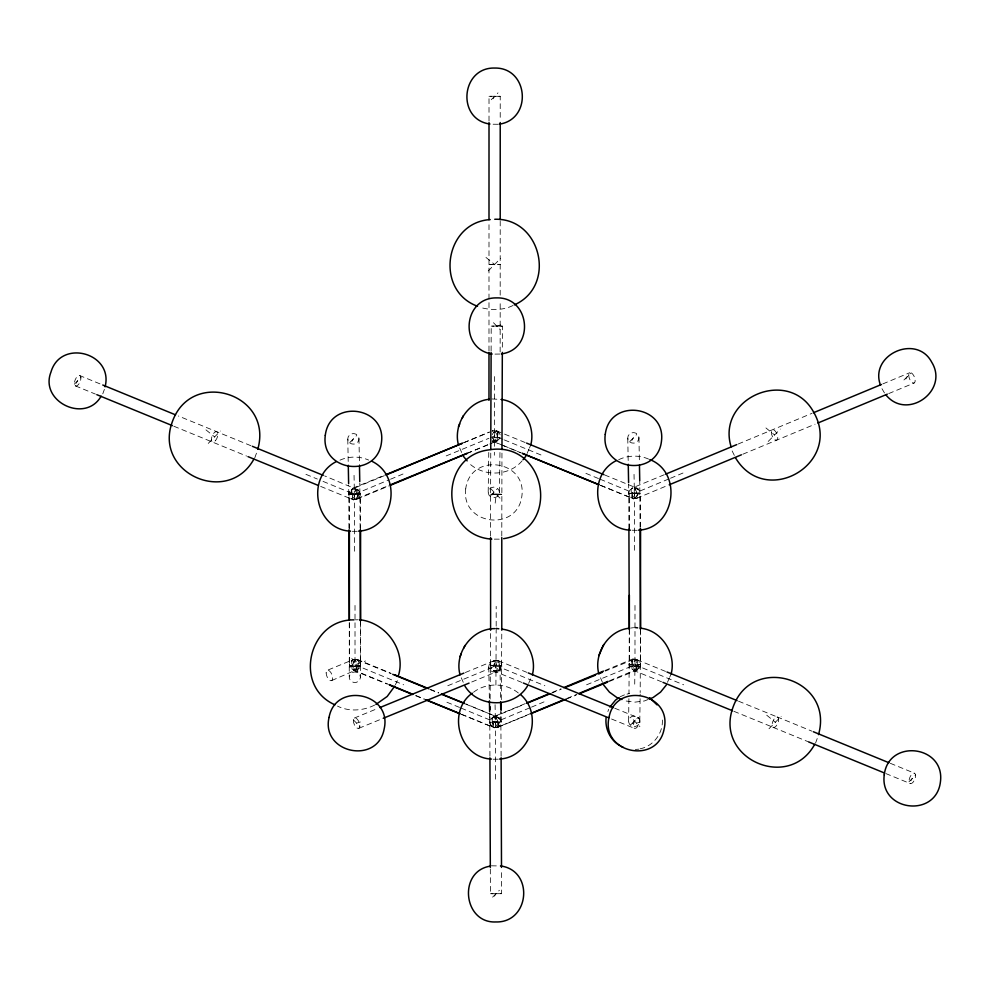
<?xml version="1.0" encoding="UTF-8"?>
<svg xmlns="http://www.w3.org/2000/svg" width="990" height="990" viewBox="0 0 990 990"><rect width="100%" height="100%" fill="white"/><g stroke="black" fill="none" stroke-linecap="round" stroke-linejoin="round"><path stroke-width="0.74" stroke-dasharray="4.95 3.71" d="M349.383 623.032L349.235 676.925M349.396 528.858L349.594 493.329L360.62 493.342L360.595 528.66M360.533 622.326L360.422 677.606A5.606 5.297 0.8 0 1 351.735 681.665A5.606 5.297 0.8 0 1 352.341 672.519A5.606 5.297 0.8 0 1 360.422 677.606M488.986 350.918L488.998 221.253M489.011 120.978L489.011 96.302L493.131 96.265L500.222 96.302L500.222 120.978M490.137 699.126L490.595 631.769M490.607 535.986L490.607 494.282L493.738 494.245M495.916 685.08L496.188 627.697M496.188 626.175L496.188 606.387M500.148 351.982L500.185 301.306M500.185 295.169L500.21 221.253M501.311 699.683L501.782 631.769M501.782 535.998L501.955 451.106M629.355 629.219L628.984 693.52M629.38 528.858L629.38 493.342L633.996 493.292M640.505 629.999L640.184 692.53M640.567 527.125L640.592 493.342L631.917 493.428M354.049 475.349L354.445 496.114M497.723 494.357L490.595 494.257L490.755 451.069M491.114 350.807L491.213 326.118L496.733 326.069L502.413 326.156L502.326 350.844M634.033 474.383L634.417 495.149M360.113 528.289L359.803 483.182M501.101 756.199L500.792 711.08M640.085 527.311L639.738 480.657M494.456 446.329L494.629 434.103M634.714 684.14L635.011 662.991M488.206 492.055L488.763 452.442M489.803 721.883L489.939 712.788M494.369 452.269L494.332 455.252M499.406 492.748A5.606 5.297 0.8 0 0 491.312 487.662A5.606 5.297 0.8 0 0 490.706 496.807A5.606 5.297 0.8 0 0 499.406 492.748L499.975 451.391M500.989 722.576A5.606 5.297 0.8 0 0 492.909 717.49A5.606 5.297 0.8 0 0 492.29 726.635A5.606 5.297 0.8 0 0 500.989 722.576L501.138 711.884M628.601 720.943L628.959 695.042M639.788 721.636A5.606 5.297 0.8 0 0 631.694 716.55A5.606 5.297 0.8 0 0 631.088 725.695A5.606 5.297 0.8 0 0 639.788 721.636L640.171 694.064M358.095 490.322L356.883 489.468L358.095 490.322A5.606 5.297 -1.1 0 1 360.001 493.961M447.789 685.748L496.188 665.763L496.225 663.931M500.989 721.871A5.606 5.297 -1.1 0 0 499.084 718.233L495.025 716.933L492.278 717.824A5.606 5.297 -1.1 0 0 489.901 721.215L489.803 722.589A5.606 5.297 -1.1 0 0 491.708 726.227L492.921 726.994A5.606 5.297 -1.1 0 0 497.203 727.242C507.536 720.522 493.812 721.896 489.803 722.589M638.067 489.357L636.855 488.503L638.067 489.357A5.606 5.297 -1.1 0 1 639.973 492.983M490.595 665.416C494.703 666.146 508.291 667.334 497.982 660.751A5.606 5.297 0.8 0 0 493.701 661.011L492.488 661.79A5.606 5.297 0.8 0 0 490.595 665.416L490.693 666.79A5.606 5.297 0.8 0 0 493.082 670.156L495.842 671.047L499.9 669.735A5.606 5.297 0.8 0 0 501.782 666.109M662.36 720.015C663.114 733.33 653.251 746.287 640.085 748.811M360.57 666.48L360.509 663.783A5.606 5.297 0.8 0 0 358.108 660.417L356.796 659.81A5.606 5.297 0.8 0 0 352.514 660.07L349.693 663.127L349.396 666.542L360.607 666.542L349.396 666.542M640.555 666.493L640.481 663.783A5.606 5.297 0.8 0 0 638.092 660.417L636.78 659.81A5.606 5.297 0.8 0 0 632.499 660.07C616.82 672.136 659.649 664.253 629.38 666.542M331.749 680.526L358.714 668.795A5.606 5.297 0.8 0 0 360.607 665.169M492.884 442.728L497.079 441.057L497.76 439.709A5.606 2.673 67.7 0 0 495.396 432.234L494.542 431.417A5.606 2.673 67.7 0 0 492.253 430.984M609.011 681.578L637.325 670.02L638.154 668.596A5.606 2.673 67.7 0 0 635.778 661.122L634.924 660.318A5.606 2.673 67.7 0 0 632.635 659.872L605.373 671.084M348.814 494.691C352.836 494.146 366.721 492.339 356.214 499.344A5.606 5.297 -1.1 0 1 351.933 499.084L350.707 498.329A5.606 5.297 -1.1 0 1 348.814 494.691L348.901 493.305A5.606 5.297 -1.1 0 1 351.289 489.926L354.036 489.035L356.883 489.567M384.293 475.707L352.613 488.812L351.302 490.359A5.606 2.611 67.4 0 0 351.574 494.035L352.069 495.396A5.606 2.611 67.4 0 0 356.647 499.331L357.526 498.725L357.526 494.381L359.902 494.319M530.207 713.703L497.636 727.242L498.514 726.623L498.527 722.279L500.989 722.205M664.265 474.73L632.598 487.835L631.274 489.382A5.606 2.611 67.4 0 0 631.546 493.057L632.053 494.431A5.606 2.611 67.4 0 0 636.62 498.354L637.498 497.747L637.51 493.404C642.263 491.943 638.835 498.007 636.186 498.366A5.606 5.297 -1.1 0 1 631.905 498.118L630.692 497.351A5.606 5.297 -1.1 0 1 628.786 493.713L628.625 484.209M499.084 718.233L497.871 717.379M349.408 664.562L349.458 666.109M629.38 664.562L629.43 666.109M493.961 671.034A5.606 2.624 -67.8 0 0 499.022 665.738L499.294 661.357L498.416 660.751A5.606 2.624 -67.8 0 0 493.861 664.661L493.354 666.035A5.606 2.624 -67.8 0 0 493.094 669.723L494.418 671.282L521.866 682.419M628.786 493.713L628.885 492.327A5.606 5.297 -1.1 0 1 631.261 488.949L634.008 488.058L636.855 488.59M495.173 503.13L496.2 494.282M352.613 488.812L351.636 489.555M525.282 703.605L493.614 716.723L492.29 718.257M632.598 487.835L631.608 488.577M357.477 669.945L358.17 668.596A5.606 2.673 67.7 0 0 355.794 661.122L354.952 660.318A5.606 2.673 67.7 0 0 352.663 659.872L327.059 670.391M357.353 670.02L355.064 669.587A5.606 2.673 67.7 0 1 351.846 661.295L352.663 659.872M637.325 670.02L635.048 669.587A5.606 2.673 67.7 0 1 631.818 661.295L632.635 659.872M102.762 393.859L104.395 389.379M254.776 457.85L257.4 450.685M607.872 711.562L608.689 709.323M815.525 743.181L818.148 736.003M527.076 453.445L530.219 446.292M528.623 683.422L531.284 677.333M667.458 682.333L670.601 675.18M529.477 447.95L530.751 445.067M669.859 676.851L671.133 673.967M358.021 660.615L357.563 659.996A5.606 2.624 -67.8 0 0 355.361 660.243L354.519 660.998A5.606 2.624 -67.8 0 0 352.452 664.612L352.069 665.998A5.606 2.624 -67.8 0 0 354.865 669.747L355.707 668.98A5.606 2.624 -67.8 0 0 358.281 661.53L358.108 660.417M492.265 441.095A5.606 2.624 -67.8 0 0 494.468 440.859L495.309 440.092A5.606 2.624 -67.8 0 0 497.871 432.642L496.398 430.922A5.606 5.297 0.8 0 0 492.117 431.182M637.993 660.615L637.535 659.996A5.606 2.624 -67.8 0 0 635.332 660.243L634.491 660.998A5.606 2.624 -67.8 0 0 632.424 664.612L632.053 665.998A5.606 2.624 -67.8 0 0 634.85 669.747L635.691 668.98A5.606 2.624 -67.8 0 0 638.253 661.53L638.092 660.417M395.394 684.783L397.398 680.625M76.181 383.241L77.665 380.766M493.119 98.765L494.616 96.302M351.883 441.317L353.381 438.855M492.315 494.864L493.812 492.401M631.868 440.352L633.353 437.877M494.505 896.173L496.002 893.698M632.697 723.752L634.194 721.289M905.838 379.009L907.335 376.546M910.837 780.838L912.335 778.363M522.064 460.894C509.157 476.376 483.528 476.92 469.05 463.246M74.299 384.207L81.044 377.339M491.238 99.73L497.982 92.862M208.234 443.409L220.399 431.034M488.219 270.951L500.383 258.576M350.002 442.282L356.759 435.427M490.434 495.829L497.178 488.973M629.986 441.317L636.731 434.449M768.191 441.466L780.355 429.078M903.957 379.974L910.713 373.119M630.816 724.717L637.56 717.861M492.624 897.138L499.381 890.27M768.982 728.739L781.147 716.352M908.956 781.803L915.701 774.935M492.624 717.453L493.614 716.723M490.693 665.763L495.804 665.787M499.764 670.465L500.296 669.945A5.606 2.673 67.7 0 0 500.321 665.367L497.512 660.788A5.606 2.673 67.7 0 0 494.456 664.649A5.606 2.673 67.7 0 0 499.764 670.465L470.485 682.518M473.48 692.282C486.226 682.333 505.927 682.704 518.352 693.025M497.512 440.414L498.304 439.907A5.606 5.297 0.8 0 0 499.913 437.63L493.02 437.667M492.562 661.741A5.606 5.297 -1.1 0 1 499.863 667.78A5.606 5.297 -1.1 0 1 490.681 670.762A5.606 5.297 -1.1 0 1 492.562 661.741L493.701 661.011M498.688 670.601L499.9 669.735M374.666 705.066C363.318 710.845 348.975 711.921 337.466 706.08M497.091 440.674L492.81 440.946M637.473 669.562L634.627 670.106L631.88 669.228A5.606 5.297 0.8 0 1 629.492 665.862M352.155 660.429L351.277 660.85L351.846 661.295M632.127 660.429L631.249 660.85L631.818 661.295M512.956 305.514C502.809 310.575 491.077 310.291 480.323 307.482M620.136 696.774L624.442 694.856M323.037 481.388L354.408 494.319L389.132 479.804M390.518 479.222L403.017 474M600.163 479.234L634.38 493.354L669.104 478.826M670.49 478.244L682.989 473.022M461.179 708.122L495.396 722.23L530.12 707.702M531.506 707.132L544.005 701.898M463.926 442.617L489.518 431.974M356.647 499.331L389.219 485.793M467.107 453.42L488.342 444.597M489.765 444.003L496.844 441.07A5.606 2.611 67.4 0 0 496.93 434.734A5.606 2.611 67.4 0 0 492.364 430.799M738.206 444.003L811.986 413.337M882.808 383.91L909.711 372.723M636.62 498.354L667.78 485.409M742.834 454.212L815.055 424.203M888.711 393.587L914.203 382.994M552.296 692.381L560.835 688.842M604.915 670.515L633.353 658.697M567.023 698.396L576.935 694.275M609.518 680.736L637.832 668.968M446.193 455.92L488.911 438.285M490.335 437.691L494.604 435.934L502.945 439.362M586.575 684.808L634.986 664.822L683.669 684.808M357.353 498.416L388.748 485.521M467.206 453.272L491.461 443.31M354.321 718.059L377.079 708.716M465.312 672.519L495.198 660.256M497.735 727.304L529.13 714.409M566.218 699.163L576.205 695.067M352.663 488.268L383.947 475.435M463.568 442.778L489.159 432.271M358.887 728.281L381.781 718.889M493.045 717.156L524.329 704.323M551.343 693.248L561.293 689.164M339.966 460.164C348.888 456.13 359.667 456.093 368.627 460.065M618.688 459.682C627.945 455.264 639.218 454.88 648.599 459.088M648.079 699.509L644.354 700.97L634.998 702.133L625.643 700.97M355.014 605.447L355.014 664.822L365.508 660.986M496.807 326.143L500.581 324.943M496.943 441.132L494.468 440.859M356.598 723.17L360.36 721.97M636.582 723.17L640.344 721.97M357.86 669.463L354.655 670.106L351.908 669.215A5.606 5.297 0.8 0 1 349.519 665.849M627.004 694.126L629.578 693.396M348.925 528.338L348.814 494.357L354.024 494.257M628.91 528.908L628.786 493.379L633.513 493.305M349.26 622.574L349.421 665.824L360.607 665.775L360.447 622.524M629.269 629.318L629.393 664.847L640.58 664.797L640.456 629.269M490.322 869.01L490.409 893.723L501.596 893.673L501.509 868.96M501.596 893.673L490.409 893.723M489.926 756.249L489.803 722.255L495.012 722.168M357.192 531.308L351.846 531.321M637.164 530.331L630.482 530.195M498.18 759.206L492.834 759.231M491.919 398.958L501.274 399.453M630.964 628.007L633.637 627.672M499.938 354.049L493.367 354.123M499.257 539.154L491.807 539.129M502.413 326.156L491.213 326.118M490.595 494.257L496.584 494.245M498.057 124.282L491.473 124.208M635.283 749.442L638.81 749.183M491.387 865.804L500.668 865.965M640.592 493.342L628.811 493.391M360.509 665.787L349.421 665.824M640.481 664.81L629.393 664.847M501.782 665.763L496.572 665.726M355.422 619.839L358.207 619.765M498.527 722.279L495.78 722.304M500.024 437.654L493.181 437.679M354.791 494.394L357.526 494.381M634.763 493.416L637.51 493.404M633.303 493.428L639.973 493.329M498.663 494.307L501.782 494.282L490.693 494.282M494.666 494.208L501.782 494.282L496.114 494.208M631.038 493.367L629.38 493.342M500.222 96.302L489.011 96.302M360.62 493.342L349.408 493.342M634.85 669.747L635.543 669.958M354.865 669.747L355.571 669.958M493.441 670.539L494.418 671.282M637.944 488.639A5.606 2.661 -67.7 0 0 632.647 494.493A5.606 2.661 -67.7 0 0 635.716 498.304L638.513 493.701A5.606 2.661 -67.7 0 0 638.463 489.147L634.404 487.142M357.959 489.617A5.606 2.661 -67.7 0 0 352.675 495.47A5.606 2.661 -67.7 0 0 355.744 499.282L358.541 494.678A5.606 2.661 -67.7 0 0 358.491 490.124L324.658 475.918M498.96 717.515A5.606 2.661 -67.7 0 0 493.664 723.381A5.606 2.661 -67.7 0 0 496.733 727.18L499.529 722.576A5.606 2.661 -67.7 0 0 499.48 718.035L465.647 703.828M492.884 441.379L499.9 444.225M633.278 670.267L661.555 681.788M353.294 670.267L387.251 684.102M496.522 430.836L526.581 443.099M604.63 474.94L636.805 488.07M501.324 444.807L521.173 452.9M600.559 485.298L633.167 498.614M250.928 445.723L178.373 415.998M636.904 659.724L665.54 671.406M738.54 701.192L777.187 716.958M733.862 711.303L773.549 727.501M498.416 660.751L526.779 672.321M614.691 708.197L638.798 718.035A5.606 2.624 -67.8 0 1 637.486 726.796A5.606 2.624 -67.8 0 1 633.439 724.68A5.606 2.624 -67.8 0 1 638.798 718.035M611.572 719.012L634.355 728.306M357.885 659.699A5.606 2.661 -67.7 0 1 356.499 668.51A5.606 2.661 -67.7 0 1 352.465 666.233A5.606 2.661 -67.7 0 1 357.885 659.699L390.493 673.052M430.204 689.312L438.706 692.79M356.932 659.724L391.285 673.745M429.932 689.51L438.521 693.012M465.721 704.113L497.215 716.958M415.602 695.673L424.104 699.15M460.969 714.198L493.577 727.501M504.343 439.931L543.287 455.92M502.314 445.141L492.339 441.045A5.606 2.661 -67.7 0 0 496.93 437.246A5.606 2.661 -67.7 0 0 496.869 430.811A5.606 2.661 -67.7 0 0 492.278 434.622M503.737 445.723L520.839 452.727M600.633 485.434L633.402 498.873M79.942 375.656A5.606 2.661 -67.7 0 1 78.556 384.466A5.606 2.661 -67.7 0 1 74.51 382.19A5.606 2.661 -67.7 0 1 79.942 375.656L101.339 384.417M75.401 385.89L95.374 394.07M173.844 426.232L246.56 456.043M320.661 486.412L353.43 499.851M777.645 717.107A5.606 2.661 -67.7 0 1 776.259 725.93A5.606 2.661 -67.7 0 1 772.225 723.653A5.606 2.661 -67.7 0 1 777.645 717.107L811.874 731.152M890.344 763.315L914.599 773.252A5.606 2.661 -67.7 0 1 913.213 782.063A5.606 2.661 -67.7 0 1 909.179 779.786A5.606 2.661 -67.7 0 1 914.599 773.252M773.103 727.353L808.768 741.968M885.815 773.549L910.058 783.486M496.188 665.763L544.871 685.748M355.014 664.822L403.685 684.808M353.356 669.933L387.548 683.942M416.048 695.624L424.599 699.138M461.649 714.322L494.418 727.749M585.907 473.356L598.74 478.653M305.935 474.334L317.344 479.036M446.923 702.232L459.756 707.528M630.692 497.351L631.905 498.118M350.707 498.329L351.933 499.084M491.708 726.227L492.921 726.994M495.161 441.07L494.654 440.699A5.606 2.673 67.7 0 1 492.339 437.543M765.938 427.94L774.576 434.957M485.966 257.437L494.604 264.454M766.73 715.213L775.368 722.23M205.982 429.883L214.632 436.912M348.814 494.357L348.653 485.174M493.478 322.703L500.148 329.571M490.483 488.404L502.512 500.779M633.241 719.742L639.911 726.598M353.269 719.742L359.939 726.598M884.478 392.956L881.348 387.622M497.611 431.727L497.153 431.108A5.606 2.624 -67.8 0 0 494.95 431.355L494.109 432.11A5.606 2.624 -67.8 0 0 492.612 434.375M732.142 450.945L734.432 455.586M351.821 658.313L357.885 670.7M602.465 682.333L598.863 673.967M459.669 447.95L462.082 453.445M461.253 677.779L463.679 683.273M492.562 721.933L493.07 723.306M637.449 494.233L637.201 493.391A5.606 2.611 67.4 0 0 632.14 488.095M498.218 722.267L498.465 723.108M357.477 495.21L357.229 494.369A5.606 2.611 67.4 0 0 352.155 489.072M499.257 664.896L499.319 665.726M627.759 438.248L628.229 462.751M495.074 704.719L495.433 724.024M488.775 667.124L489.382 699.299M489.642 713.085L489.815 722.279M347.787 439.214L348.245 463.728M638.946 437.518L639.404 462.169M499.962 666.394L500.594 700.289M358.974 438.496L359.457 464.681M634.38 493.354L634.59 552.729M495.396 722.23L495.606 781.605M354.408 494.319L354.618 553.707M634.986 605.447L634.986 664.822M494.604 376.559L494.604 435.934M496.844 441.07A5.606 2.611 67.4 0 1 492.278 437.135M497.71 431.529A5.606 5.297 0.8 0 1 500.099 434.895M640.58 665.169A5.606 5.297 0.8 0 1 638.686 668.795M465.721 488.874C460.808 525.282 517.535 532.509 521.891 495.928C526.804 459.521 470.077 452.294 465.721 488.874M489.184 264.441L500.21 264.454L489.184 264.441M771.346 432.172A5.606 2.611 67.4 0 0 776.135 440.228A5.606 2.611 67.4 0 0 776.247 432.469A5.606 2.611 67.4 0 0 771.346 432.172M908.721 375.086A5.606 2.611 67.4 0 0 913.523 383.13A5.606 2.611 67.4 0 0 913.621 375.371A5.606 2.611 67.4 0 0 908.721 375.086M215.511 440.6A5.606 2.661 -67.7 0 0 216.897 431.789A5.606 2.661 -67.7 0 0 211.476 438.322A5.606 2.661 -67.7 0 0 215.511 440.6M353.343 720.51A5.606 2.673 67.7 0 0 358.207 728.454A5.606 2.673 67.7 0 0 358.256 720.534A5.606 2.673 67.7 0 0 353.343 720.51M326.143 672.915A5.606 2.673 67.7 0 0 331.081 680.736A5.606 2.673 67.7 0 0 330.982 672.705A5.606 2.673 67.7 0 0 326.143 672.915M495.99 726.227A5.606 2.624 -67.8 0 0 497.834 717.23A5.606 2.624 -67.8 0 0 492.352 723.232A5.606 2.624 -67.8 0 0 495.99 726.227M349.693 442.852A5.606 5.297 -1.1 0 0 358.875 439.869A5.606 5.297 -1.1 0 0 351.574 433.843A5.606 5.297 -1.1 0 0 349.693 442.852M351.747 490.805A5.606 2.673 67.7 0 0 356.697 498.626A5.606 2.673 67.7 0 0 356.598 490.595A5.606 2.673 67.7 0 0 351.747 490.805M635.592 497.339A5.606 2.624 -67.8 0 0 637.436 488.342A5.606 2.624 -67.8 0 0 631.942 494.344A5.606 2.624 -67.8 0 0 635.592 497.339M629.665 441.874A5.606 5.297 -1.1 0 0 638.847 438.892A5.606 5.297 -1.1 0 0 631.546 432.865A5.606 5.297 -1.1 0 0 629.665 441.874M492.129 719.693A5.606 2.673 67.7 0 0 497.079 727.514A5.606 2.673 67.7 0 0 496.98 719.482A5.606 2.673 67.7 0 0 492.129 719.693M632.363 661.06A5.606 2.611 67.4 0 0 637.152 669.104A5.606 2.611 67.4 0 0 637.263 661.345A5.606 2.611 67.4 0 0 632.363 661.06"/><path stroke-width="1.49" d="M349.383 619.95L349.396 530.393M360.533 620.792L360.595 530.195M488.973 400.319L488.986 352.465M488.998 219.718L489.011 122.525M490.595 630.222L490.607 537.533M500.21 219.718L500.222 122.525M501.782 630.234L501.782 537.545M629.355 629.219L629.368 595.25M640.505 628.464L640.567 528.66M490.755 449.522L491.114 352.341M501.967 449.571L502.326 352.378M489.976 709.743L490.025 706.712M501.163 710.362L501.274 702.727M606.103 717.762C604.878 728.727 610.199 739.988 619.814 745.544M489.246 399.292C467.973 401.222 452.975 424.797 458.481 445.067M494.839 628.613C471.884 628.514 454.051 653.054 460.065 674.895M530.751 445.067C535.998 425.242 521.978 402.2 501.274 399.453M532.348 674.895C537.743 654.625 522.856 631.026 501.522 629.12M629.628 628.18C608.343 630.11 593.381 653.697 598.863 673.967M671.133 673.967C676.529 653.685 661.654 630.086 640.32 628.18M398.624 674.97C406.011 649.465 385.382 622.351 359.605 619.728M105.076 386.83C113.875 352.96 60.625 338.308 50.935 372.166C39.278 401.618 85.375 423.893 101.141 396.186M257.759 449.324C273.834 393.179 190.179 367.451 171.852 423.138C154.551 473.653 228.034 506.001 253.91 459.1M818.507 734.642C834.57 678.509 750.915 652.769 732.6 708.456C715.287 758.971 788.783 791.332 814.659 744.418M603.702 644.564L598.839 655.677M458.457 426.789L459.731 423.906M462.169 418.275L463.32 415.676M460.041 656.618L461.315 653.734M463.766 648.104L464.916 645.505M394.725 686.169L387.177 696.477L375.915 704.447M609.902 707.033L615.52 700.103L618.985 697.616M523.017 459.719L525.888 456.18M527.472 686.008C514.206 708.345 478.17 708.296 464.879 686.008M666.27 685.068L660.54 692.134L653.066 697.554L649.329 699.014M336.229 461.649C305.155 477.18 315.402 529.761 350.51 531.16M616.201 460.672C585.127 476.202 595.386 528.784 630.482 530.195M472.23 693.186C446.44 711.575 459.397 757.857 491.498 759.07M514.33 304.895C557.011 286.085 541.307 217.812 494.74 219.26M387.139 474.519L462.503 443.211M390.629 485.211L467.107 453.42M665.688 474.136L736.783 444.597M813.409 412.756L881.385 384.504M669.191 484.815L741.411 454.806M817.889 423.015L887.288 394.181M526.705 703.024L549.462 693.569M563.681 687.654L603.492 671.109M531.618 713.109L564.189 699.571M579.769 693.099L608.095 681.33M390.171 484.927L467.206 453.272M379.925 707.553L463.889 673.101M530.553 713.815L566.218 699.163M579.051 693.891L607.588 682.172M385.37 474.854L462.144 443.359M383.217 718.307L469.062 683.112M527.175 703.16L549.92 693.829M565.562 687.407L595.423 675.168M599.68 673.41L602.526 672.247M499.232 124.196C532.682 119.283 528.549 67.37 494.691 68.05C460.932 67.134 456.303 119.567 489.951 124.035M490.1 866.176C457.788 871.299 463.271 923.546 495.916 921.95C529.675 922.866 534.315 870.433 500.668 865.965M501.447 353.875C535.132 349.482 530.504 296.926 496.708 297.891C462.875 297.21 458.754 349.111 492.179 354.036M503.601 538.671C562.06 529.44 546.987 439.907 488.788 449.893C437.568 456.291 440.513 535.899 491.807 539.129M358.529 531.135C393.847 529.514 403.338 476.871 372.364 461.513M638.501 530.157C675.093 528.66 683.385 472.539 649.848 459.57M499.517 759.045C530.43 757.486 543.597 714.78 520.851 694.832M490.223 219.594C444.535 222.354 434.387 290.491 477.514 306.257M354.024 619.876C308.868 619.171 292.594 686.305 334.942 704.806M634.974 627.511L637.647 627.846M496.176 628.452L498.849 628.786M621.906 699.509L616.918 697.554L609.432 692.134L603.677 685.068M526.581 443.099L603.888 474.643M522.584 453.482L599.148 484.729M252.339 446.304L323.235 475.336M666.963 671.987L737.105 700.611M662.966 682.37L732.439 710.721M528.19 672.903L613.28 707.615M523.302 683.001L608.726 717.849M394.75 674.796L428.781 688.731M441.54 693.953L464.236 703.246M392.721 674.326L427.074 688.335M441.392 694.176L464.285 703.531M390.085 685.266L412.768 694.522M425.527 699.732L459.546 713.617M522.262 453.309L597.774 484.271M102.762 385.011L175.527 414.835M96.797 394.664L172.409 425.65M247.983 456.625L317.802 485.249M813.31 731.734L888.921 762.721M808.768 741.968L884.379 772.955M388.971 684.535L411.778 693.879M426.022 699.72L460.226 713.728M620.866 746.262L623.069 747.227M649.626 697.752L657.038 704.88M886.013 395.022C907.261 420.973 949.299 390.604 931.714 362.204C916.591 333.382 869.084 354.742 880.457 385.11M463.295 456.18L467.132 460.894M735.57 457.912C765.951 508.674 843.022 463.085 813.582 412.001C788.745 367.005 716.03 397.72 731.115 446.837M628.254 464.285L628.601 482.675M489.419 700.821L489.617 711.55M348.282 465.263L348.629 483.652M639.453 465.25L639.738 480.657M500.618 701.836L500.754 709.545M359.481 466.228L359.766 481.635M640.097 528.858L640.456 629.269M628.91 528.908L629.269 629.318M501.113 757.734L501.497 867.413M489.926 757.783L490.322 867.463M360.125 529.836L360.447 620.978M348.938 529.885L349.26 619.48M325.289 435.328C320.376 471.735 377.103 478.962 381.472 442.382C386.385 405.974 329.658 398.747 325.289 435.328M605.261 434.35C600.348 470.77 657.075 477.984 661.444 441.404C666.357 404.997 609.63 397.77 605.261 434.35M884.243 774.848C879.33 811.255 936.057 818.482 940.426 781.89C945.326 745.482 888.612 738.255 884.243 774.848M329.039 717.453C320.76 753.217 377.673 765.121 384.17 728.888C392.436 693.124 335.536 681.219 329.039 717.453M609.011 717.453C600.732 753.217 657.645 765.121 664.141 728.888C672.42 693.124 615.508 681.219 609.011 717.453"/></g></svg>
